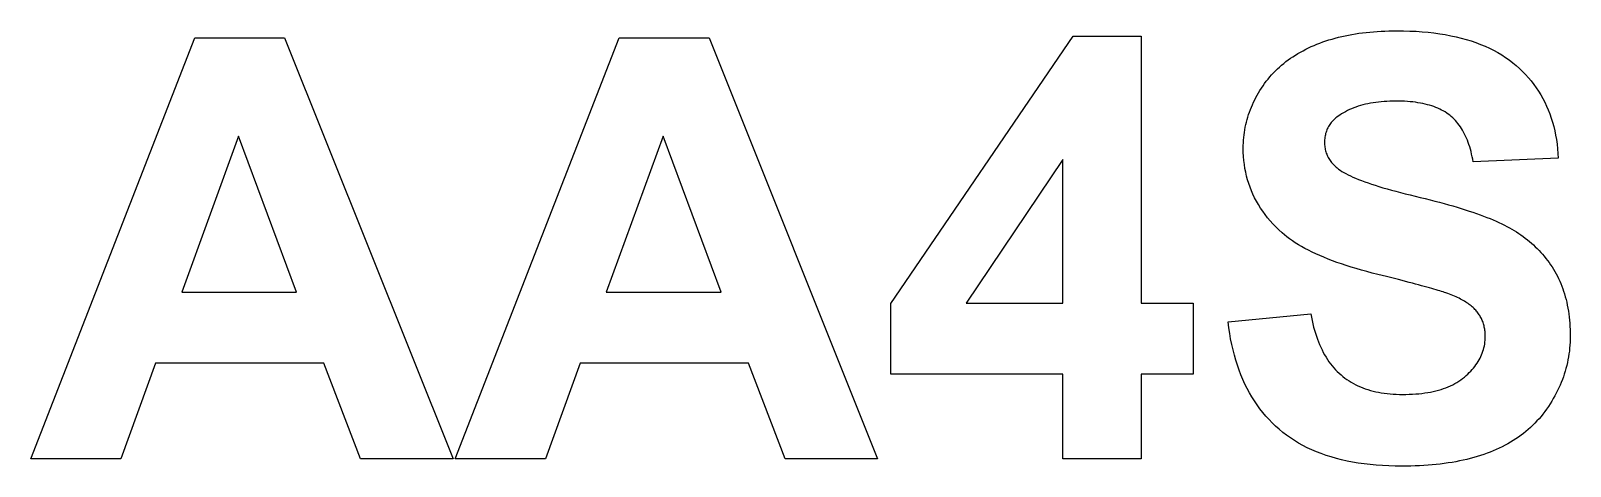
# Model space of a CAD drawing. Header units: millimetres. Extents: x 0 to 7.78, y 0 to 2.2.
import ezdxf

# ---------------------------------------------------------------- set-up
doc = ezdxf.new("R2010")
doc.units = ezdxf.units.MM
doc.layers.add('LASER_OUTLINE', color=7, linetype='Continuous')

msp = doc.modelspace()

# ---------------------------------------------------------------- linework, layer by layer
at = {"layer": 'LASER_OUTLINE'}
for points in [[(6.0489, 0.7295), (6.4666, 0.7701), (6.4699, 0.7527), (6.4734, 0.7358), (6.4772, 0.7192), (6.4813, 0.7031), (6.4857, 0.6873), (6.4903, 0.6719), (6.4952, 0.6569), (6.5003, 0.6423), (6.5058, 0.6281), (6.5115, 0.6142), (6.5174, 0.6008), (6.5237, 0.5877), (6.5302, 0.575), (6.537, 0.5627), (6.544, 0.5508), (6.5513, 0.5393), (6.5589, 0.5282), (6.5668, 0.5175), (6.5749, 0.5071), (6.5833, 0.4971), (6.592, 0.4876), (6.6009, 0.4784), (6.6101, 0.4696), (6.6196, 0.4612), (6.6293, 0.4531), (6.6394, 0.4454), (6.6497, 0.4381), (6.6602, 0.431), (6.6711, 0.4244), (6.6823, 0.418), (6.6937, 0.412), (6.7054, 0.4064), (6.7174, 0.4011), (6.7296, 0.3961), (6.7422, 0.3915), (6.755, 0.3872), (6.7681, 0.3833), (6.7815, 0.3797), (6.7951, 0.3764), (6.8091, 0.3735), (6.8233, 0.3709), (6.8378, 0.3687), (6.8526, 0.3668), (6.8676, 0.3653), (6.883, 0.3641), (6.8986, 0.3632), (6.9145, 0.3627), (6.9307, 0.3626), (6.9478, 0.3627), (6.9645, 0.3632), (6.9809, 0.3639), (6.9969, 0.365), (7.0126, 0.3664), (7.028, 0.368), (7.0429, 0.37), (7.0575, 0.3723), (7.0718, 0.3749), (7.0857, 0.3778), (7.0993, 0.381), (7.1125, 0.3845), (7.1253, 0.3883), (7.1378, 0.3924), (7.1499, 0.3968), (7.1617, 0.4016), (7.1731, 0.4066), (7.1842, 0.4119), (7.1949, 0.4175), (7.2053, 0.4235), (7.2153, 0.4297), (7.2249, 0.4363), (7.2342, 0.4431), (7.2432, 0.4503), (7.2518, 0.4577), (7.26, 0.4651), (7.2678, 0.4727), (7.2753, 0.4804), (7.2824, 0.4881), (7.2892, 0.496), (7.2956, 0.504), (7.3016, 0.5121), (7.3072, 0.5203), (7.3125, 0.5286), (7.3175, 0.537), (7.322, 0.5455), (7.3262, 0.5541), (7.3301, 0.5628), (7.3335, 0.5716), (7.3366, 0.5805), (7.3394, 0.5895), (7.3417, 0.5986), (7.3438, 0.6078), (7.3454, 0.6172), (7.3467, 0.6266), (7.3476, 0.6361), (7.3481, 0.6458), (7.3483, 0.6555), (7.3482, 0.6617), (7.348, 0.6679), (7.3476, 0.674), (7.3471, 0.68), (7.3464, 0.686), (7.3456, 0.6918), (7.3446, 0.6976), (7.3434, 0.7033), (7.3421, 0.7089), (7.3406, 0.7144), (7.339, 0.7199), (7.3373, 0.7253), (7.3353, 0.7306), (7.3333, 0.7358), (7.331, 0.741), (7.3287, 0.7461), (7.3261, 0.7511), (7.3234, 0.756), (7.3206, 0.7608), (7.3176, 0.7656), (7.3145, 0.7703), (7.3112, 0.7749), (7.3077, 0.7794), (7.3041, 0.7838), (7.3003, 0.7882), (7.2963, 0.7926), (7.292, 0.7969), (7.2875, 0.8011), (7.2828, 0.8053), (7.2778, 0.8095), (7.2727, 0.8136), (7.2673, 0.8176), (7.2616, 0.8216), (7.2558, 0.8256), (7.2497, 0.8295), (7.2434, 0.8333), (7.2368, 0.8372), (7.23, 0.8409), (7.223, 0.8446), (7.2158, 0.8483), (7.2083, 0.8519), (7.2006, 0.8555), (7.1927, 0.859), (7.1845, 0.8625), (7.1762, 0.8659), (7.1675, 0.8693), (7.1587, 0.8727), (7.1496, 0.8759), (7.143, 0.8782), (7.1357, 0.8806), (7.1278, 0.8831), (7.1191, 0.8858), (7.1098, 0.8886), (7.0999, 0.8915), (7.0892, 0.8946), (7.0779, 0.8979), (7.066, 0.9012), (7.0533, 0.9047), (7.04, 0.9084), (7.026, 0.9122), (7.0113, 0.9161), (6.996, 0.9202), (6.98, 0.9244), (6.9634, 0.9288), (6.946, 0.9333), (6.928, 0.9379), (6.9093, 0.9427), (6.89, 0.9476), (6.87, 0.9527), (6.8493, 0.9579), (6.828, 0.9633), (6.8059, 0.9688), (6.7775, 0.976), (6.7498, 0.9833), (6.7229, 0.9908), (6.6966, 0.9984), (6.6711, 1.0061), (6.6462, 1.014), (6.6221, 1.022), (6.5987, 1.0301), (6.576, 1.0384), (6.5541, 1.0469), (6.5328, 1.0554), (6.5123, 1.0641), (6.4924, 1.0729), (6.4733, 1.0819), (6.4549, 1.091), (6.4373, 1.1002), (6.4203, 1.1096), (6.404, 1.1191), (6.3885, 1.1288), (6.3737, 1.1386), (6.3596, 1.1485), (6.3462, 1.1585), (6.3335, 1.1687), (6.3216, 1.179), (6.3056, 1.1938), (6.2903, 1.2088), (6.2757, 1.2241), (6.2617, 1.2397), (6.2485, 1.2555), (6.2359, 1.2716), (6.224, 1.2879), (6.2128, 1.3046), (6.2023, 1.3215), (6.1924, 1.3386), (6.1832, 1.356), (6.1747, 1.3737), (6.1669, 1.3917), (6.1598, 1.4099), (6.1533, 1.4284), (6.1475, 1.4472), (6.1424, 1.4662), (6.138, 1.4855), (6.1343, 1.505), (6.1312, 1.5249), (6.1288, 1.545), (6.1271, 1.5653), (6.1261, 1.586), (6.1258, 1.6069), (6.1259, 1.6204), (6.1264, 1.6338), (6.1272, 1.6471), (6.1283, 1.6604), (6.1298, 1.6736), (6.1315, 1.6868), (6.1336, 1.6998), (6.136, 1.7128), (6.1387, 1.7257), (6.1418, 1.7386), (6.1451, 1.7513), (6.1488, 1.764), (6.1528, 1.7766), (6.1571, 1.7892), (6.1617, 1.8017), (6.1667, 1.8141), (6.172, 1.8264), (6.1776, 1.8387), (6.1835, 1.8509), (6.1897, 1.863), (6.1963, 1.875), (6.2032, 1.887), (6.2103, 1.8989), (6.2179, 1.9107), (6.2257, 1.9223), (6.2338, 1.9338), (6.2422, 1.945), (6.2508, 1.9559), (6.2598, 1.9667), (6.269, 1.9772), (6.2785, 1.9874), (6.2883, 1.9975), (6.2984, 2.0072), (6.3087, 2.0168), (6.3193, 2.0261), (6.3303, 2.0352), (6.3415, 2.0441), (6.3529, 2.0527), (6.3647, 2.0611), (6.3767, 2.0692), (6.3891, 2.0772), (6.4017, 2.0848), (6.4146, 2.0923), (6.4277, 2.0995), (6.4412, 2.1065), (6.4549, 2.1132), (6.469, 2.1198), (6.4833, 2.126), (6.4978, 2.1321), (6.5126, 2.1379), (6.5277, 2.1434), (6.543, 2.1486), (6.5586, 2.1536), (6.5744, 2.1584), (6.5905, 2.1629), (6.6068, 2.1671), (6.6233, 2.1711), (6.6401, 2.1748), (6.6572, 2.1783), (6.6745, 2.1815), (6.6921, 2.1845), (6.7099, 2.1872), (6.7279, 2.1896), (6.7462, 2.1918), (6.7648, 2.1937), (6.7836, 2.1954), (6.8026, 2.1968), (6.8219, 2.1979), (6.8415, 2.1988), (6.8613, 2.1995), (6.8813, 2.1999), (6.9016, 2.2), (6.9347, 2.1997), (6.967, 2.1988), (6.9986, 2.1973), (7.0296, 2.1951), (7.0598, 2.1924), (7.0894, 2.189), (7.1183, 2.1851), (7.1465, 2.1805), (7.174, 2.1753), (7.2008, 2.1695), (7.227, 2.1631), (7.2524, 2.1561), (7.2772, 2.1485), (7.3013, 2.1403), (7.3247, 2.1315), (7.3474, 2.122), (7.3694, 2.112), (7.3907, 2.1013), (7.4113, 2.09), (7.4313, 2.0781), (7.4505, 2.0656), (7.4691, 2.0525), (7.487, 2.0388), (7.5042, 2.0245), (7.5207, 2.0097), (7.5366, 1.9945), (7.5518, 1.9788), (7.5663, 1.9628), (7.5802, 1.9463), (7.5934, 1.9294), (7.6059, 1.9122), (7.6177, 1.8945), (7.6289, 1.8764), (7.6394, 1.8579), (7.6493, 1.839), (7.6585, 1.8197), (7.667, 1.8), (7.6749, 1.7798), (7.682, 1.7593), (7.6886, 1.7383), (7.6944, 1.717), (7.6996, 1.6952), (7.7041, 1.6731), (7.708, 1.6505), (7.7111, 1.6275), (7.7137, 1.6041), (7.7155, 1.5803), (7.7167, 1.5561), (7.2874, 1.5372), (7.285, 1.5507), (7.2824, 1.5639), (7.2795, 1.5768), (7.2765, 1.5893), (7.2732, 1.6015), (7.2697, 1.6134), (7.266, 1.625), (7.262, 1.6363), (7.2579, 1.6472), (7.2535, 1.6578), (7.2489, 1.6681), (7.2441, 1.6781), (7.239, 1.6878), (7.2338, 1.6971), (7.2283, 1.7061), (7.2226, 1.7148), (7.2167, 1.7232), (7.2106, 1.7313), (7.2042, 1.739), (7.1977, 1.7464), (7.1909, 1.7535), (7.1839, 1.7603), (7.1767, 1.7668), (7.1692, 1.7729), (7.1615, 1.7788), (7.1535, 1.7844), (7.1451, 1.7897), (7.1365, 1.7948), (7.1275, 1.7997), (7.1182, 1.8043), (7.1086, 1.8087), (7.0987, 1.8128), (7.0885, 1.8167), (7.0779, 1.8203), (7.0671, 1.8236), (7.0559, 1.8267), (7.0444, 1.8296), (7.0326, 1.8322), (7.0205, 1.8346), (7.0081, 1.8367), (6.9953, 1.8386), (6.9823, 1.8402), (6.9689, 1.8416), (6.9552, 1.8427), (6.9412, 1.8436), (6.9269, 1.8442), (6.9122, 1.8446), (6.8973, 1.8447), (6.8818, 1.8446), (6.8667, 1.8442), (6.8518, 1.8435), (6.8372, 1.8426), (6.8229, 1.8414), (6.8088, 1.8399), (6.7951, 1.8382), (6.7816, 1.8362), (6.7684, 1.8339), (6.7555, 1.8313), (6.7429, 1.8285), (6.7305, 1.8255), (6.7185, 1.8221), (6.7067, 1.8185), (6.6952, 1.8147), (6.684, 1.8105), (6.673, 1.8061), (6.6624, 1.8015), (6.652, 1.7965), (6.6419, 1.7913), (6.6321, 1.7858), (6.6226, 1.7801), (6.6133, 1.7741), (6.6044, 1.7678), (6.5988, 1.7637), (6.5935, 1.7594), (6.5884, 1.755), (6.5835, 1.7505), (6.5789, 1.7458), (6.5745, 1.7411), (6.5704, 1.7362), (6.5665, 1.7313), (6.5628, 1.7262), (6.5594, 1.721), (6.5562, 1.7156), (6.5532, 1.7102), (6.5505, 1.7046), (6.548, 1.699), (6.5458, 1.6932), (6.5438, 1.6873), (6.542, 1.6812), (6.5404, 1.6751), (6.5391, 1.6689), (6.5381, 1.6625), (6.5373, 1.656), (6.5367, 1.6494), (6.5363, 1.6427), (6.5362, 1.6359), (6.5363, 1.6296), (6.5366, 1.6234), (6.5372, 1.6173), (6.538, 1.6113), (6.539, 1.6054), (6.5402, 1.5995), (6.5416, 1.5937), (6.5433, 1.588), (6.5452, 1.5824), (6.5473, 1.5768), (6.5496, 1.5713), (6.5521, 1.5659), (6.5549, 1.5605), (6.5579, 1.5553), (6.5611, 1.5501), (6.5645, 1.545), (6.5682, 1.5399), (6.5721, 1.535), (6.5762, 1.5301), (6.5805, 1.5253), (6.585, 1.5205), (6.5898, 1.5159), (6.5948, 1.5113), (6.6, 1.5068), (6.6072, 1.5011), (6.6151, 1.4954), (6.6239, 1.4897), (6.6335, 1.4839), (6.6439, 1.4781), (6.6551, 1.4723), (6.6671, 1.4665), (6.6799, 1.4607), (6.6935, 1.4549), (6.708, 1.449), (6.7232, 1.4431), (6.7392, 1.4372), (6.7561, 1.4312), (6.7737, 1.4253), (6.7922, 1.4193), (6.8114, 1.4133), (6.8315, 1.4073), (6.8523, 1.4013), (6.874, 1.3952), (6.8965, 1.3892), (6.9198, 1.3831), (6.9439, 1.377), (6.9688, 1.3708), (6.9945, 1.3647), (7.0203, 1.3585), (7.0455, 1.3523), (7.0702, 1.3461), (7.0943, 1.3399), (7.1179, 1.3336), (7.1409, 1.3274), (7.1633, 1.3211), (7.1852, 1.3148), (7.2065, 1.3085), (7.2272, 1.3022), (7.2473, 1.2958), (7.2669, 1.2894), (7.2859, 1.2831), (7.3044, 1.2767), (7.3223, 1.2702), (7.3396, 1.2638), (7.3564, 1.2573), (7.3726, 1.2509), (7.3882, 1.2444), (7.4032, 1.2379), (7.4177, 1.2313), (7.4317, 1.2248), (7.445, 1.2182), (7.4578, 1.2117), (7.4702, 1.205), (7.4824, 1.1981), (7.4943, 1.191), (7.506, 1.1837), (7.5175, 1.1762), (7.5288, 1.1685), (7.5398, 1.1606), (7.5506, 1.1525), (7.5612, 1.1442), (7.5716, 1.1357), (7.5817, 1.127), (7.5916, 1.1181), (7.6013, 1.109), (7.6107, 1.0997), (7.6199, 1.0902), (7.6289, 1.0805), (7.6377, 1.0706), (7.6463, 1.0605), (7.6546, 1.0502), (7.6627, 1.0397), (7.6705, 1.0289), (7.6782, 1.018), (7.6856, 1.0069), (7.6927, 0.9956), (7.6997, 0.9841), (7.7063, 0.9723), (7.7126, 0.9603), (7.7187, 0.9481), (7.7244, 0.9357), (7.7299, 0.923), (7.735, 0.9101), (7.7399, 0.897), (7.7444, 0.8837), (7.7487, 0.8702), (7.7527, 0.8564), (7.7564, 0.8424), (7.7598, 0.8282), (7.7629, 0.8137), (7.7657, 0.7991), (7.7682, 0.7842), (7.7704, 0.7691), (7.7723, 0.7537), (7.7739, 0.7381), (7.7752, 0.7224), (7.7763, 0.7063), (7.777, 0.6901), (7.7774, 0.6736), (7.7776, 0.657), (7.7774, 0.6418), (7.7769, 0.6267), (7.776, 0.6116), (7.7748, 0.5967), (7.7732, 0.5818), (7.7712, 0.567), (7.769, 0.5523), (7.7663, 0.5377), (7.7633, 0.5232), (7.76, 0.5087), (7.7563, 0.4943), (7.7522, 0.48), (7.7478, 0.4658), (7.743, 0.4517), (7.7379, 0.4376), (7.7325, 0.4236), (7.7267, 0.4097), (7.7205, 0.3959), (7.714, 0.3822), (7.7071, 0.3685), (7.6999, 0.3549), (7.6923, 0.3414), (7.6844, 0.328), (7.6761, 0.3147), (7.6675, 0.3015), (7.6586, 0.2887), (7.6494, 0.2761), (7.6399, 0.2638), (7.6301, 0.2518), (7.6201, 0.2401), (7.6097, 0.2286), (7.599, 0.2175), (7.5881, 0.2066), (7.5769, 0.196), (7.5653, 0.1857), (7.5535, 0.1757), (7.5414, 0.1659), (7.529, 0.1565), (7.5163, 0.1473), (7.5033, 0.1384), (7.4901, 0.1298), (7.4765, 0.1215), (7.4626, 0.1135), (7.4485, 0.1057), (7.434, 0.0983), (7.4193, 0.0911), (7.4042, 0.0842), (7.3889, 0.0776), (7.3733, 0.0713), (7.3574, 0.0652), (7.3411, 0.0594), (7.3245, 0.0539), (7.3076, 0.0486), (7.2904, 0.0436), (7.2729, 0.0389), (7.255, 0.0345), (7.2369, 0.0303), (7.2184, 0.0264), (7.1996, 0.0228), (7.1805, 0.0194), (7.161, 0.0163), (7.1413, 0.0135), (7.1212, 0.0109), (7.1008, 0.0086), (7.0801, 0.0066), (7.0591, 0.0048), (7.0378, 0.0034), (7.0161, 0.0022), (6.9941, 0.0012), (6.9718, 0.0005), (6.9492, 0.0001), (6.9263, 0), (6.893, 0.0003), (6.8604, 0.0013), (6.8284, 0.0029), (6.7971, 0.0052), (6.7664, 0.0081), (6.7364, 0.0116), (6.707, 0.0159), (6.6783, 0.0207), (6.6502, 0.0262), (6.6228, 0.0324), (6.596, 0.0391), (6.5699, 0.0466), (6.5444, 0.0547), (6.5196, 0.0634), (6.4954, 0.0728), (6.4719, 0.0828), (6.449, 0.0935), (6.4268, 0.1048), (6.4052, 0.1168), (6.3843, 0.1294), (6.364, 0.1427), (6.3444, 0.1566), (6.3254, 0.1711), (6.3071, 0.1864), (6.2893, 0.2022), (6.2722, 0.2186), (6.2558, 0.2356), (6.2399, 0.2532), (6.2246, 0.2714), (6.2099, 0.2902), (6.1958, 0.3096), (6.1823, 0.3295), (6.1695, 0.3501), (6.1572, 0.3712), (6.1455, 0.393), (6.1345, 0.4153), (6.124, 0.4382), (6.1142, 0.4618), (6.1049, 0.4859), (6.0963, 0.5106), (6.0882, 0.5359), (6.0808, 0.5617), (6.074, 0.5882), (6.0678, 0.6153), (6.0621, 0.6429), (6.0571, 0.6712), (6.0527, 0.7)], [(2.1333, 0.0377), (1.6663, 0.0377), (1.4807, 0.5206), (0.6309, 0.5206), (0.4554, 0.0377), (0, 0.0377), (0.8281, 2.1637), (1.282, 2.1637)], [(4.2782, 0.0377), (3.8112, 0.0377), (3.6256, 0.5206), (2.7757, 0.5206), (2.6003, 0.0377), (2.1449, 0.0377), (2.973, 2.1637), (3.4269, 2.1637)], [(5.215, 0.0377), (5.215, 0.4655), (4.3449, 0.4655), (4.3449, 0.8223), (5.2672, 2.1724), (5.6095, 2.1724), (5.6095, 0.8237), (5.8734, 0.8237), (5.8734, 0.4655), (5.6095, 0.4655), (5.6095, 0.0377)], [(1.3429, 0.8788), (1.05, 1.6678), (0.7628, 0.8788)], [(3.4878, 0.8788), (3.1949, 1.6678), (2.9077, 0.8788)], [(5.215, 0.8237), (5.215, 1.5503), (4.7263, 0.8237)]]:
    msp.add_lwpolyline(points, close=True, dxfattribs=at)

doc.saveas('drawing.dxf')
